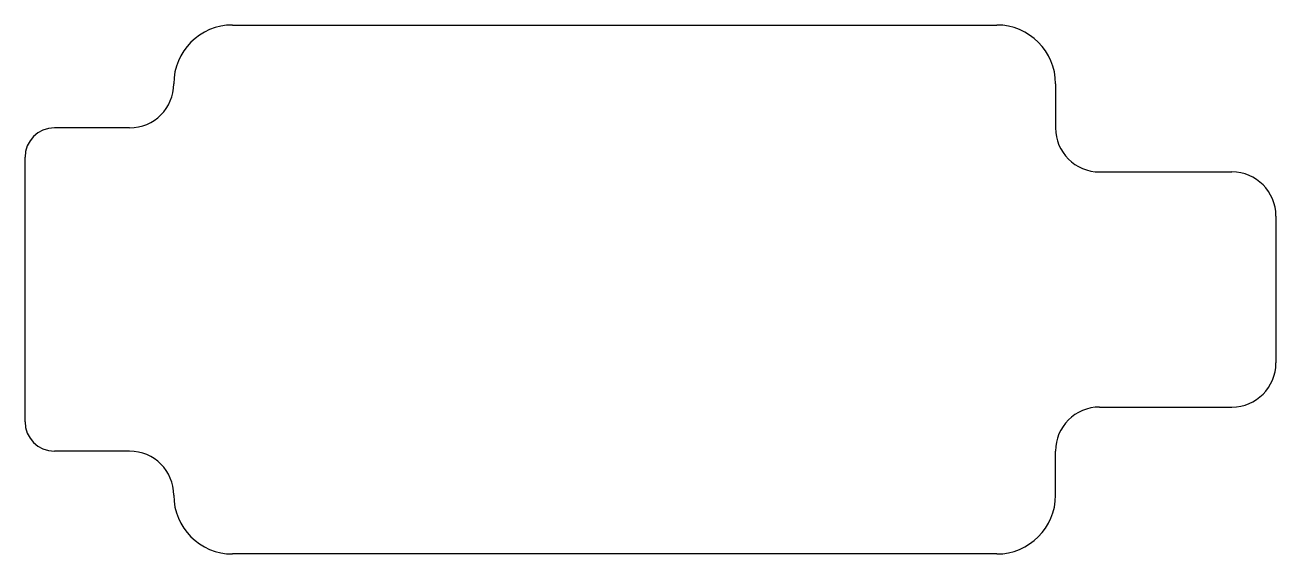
# Model space of a CAD drawing. Extents: x 135.2 to 156.5, y -112.9 to -103.9.
import ezdxf

# ---------------------------------------------------------------- set-up
doc = ezdxf.new("R2010")
doc.units = 0
doc.layers.add('BLACK', color=7, linetype='CONTINUOUS')

msp = doc.modelspace()

# ---------------------------------------------------------------- linework, layer by layer
at = {"layer": 'BLACK', "linetype": 'CONTINUOUS'}
for p, q in [((138.78, -103.941), (151.78, -103.941)), ((152.78, -104.941), (152.78, -105.691)), ((137.03, -105.691), (135.75, -105.691)), ((135.25, -110.691), (135.25, -106.191)), ((153.53, -106.441), (155.78, -106.441)), ((156.53, -107.191), (156.53, -109.691)), ((153.53, -110.441), (155.78, -110.441)), ((137.03, -111.191), (135.75, -111.191)), ((152.78, -111.941), (152.78, -111.191)), ((151.78, -112.941), (138.78, -112.941))]:
    msp.add_line(p, q, dxfattribs=at)
at = {"layer": 'BLACK'}
for centre, radius, start, end in [((138.78, -104.941), 1, 90, 180), ((151.78, -104.941), 1, 0, 90), ((137.03, -104.941), 0.75, -90, 0), ((135.75, -106.191), 0.5, 90, 180), ((153.53, -105.691), 0.75, 180, 270), ((155.78, -107.191), 0.75, 0, 90), ((155.78, -109.691), 0.75, -90, 0), ((153.53, -111.191), 0.75, 90, 180), ((135.75, -110.691), 0.5, 180, 270), ((137.03, -111.941), 0.75, 0, 90), ((138.78, -111.941), 1, 180, 270), ((151.78, -111.941), 1, -90, 0)]:
    msp.add_arc(centre, radius, start, end, dxfattribs=at)

doc.saveas('drawing.dxf')
